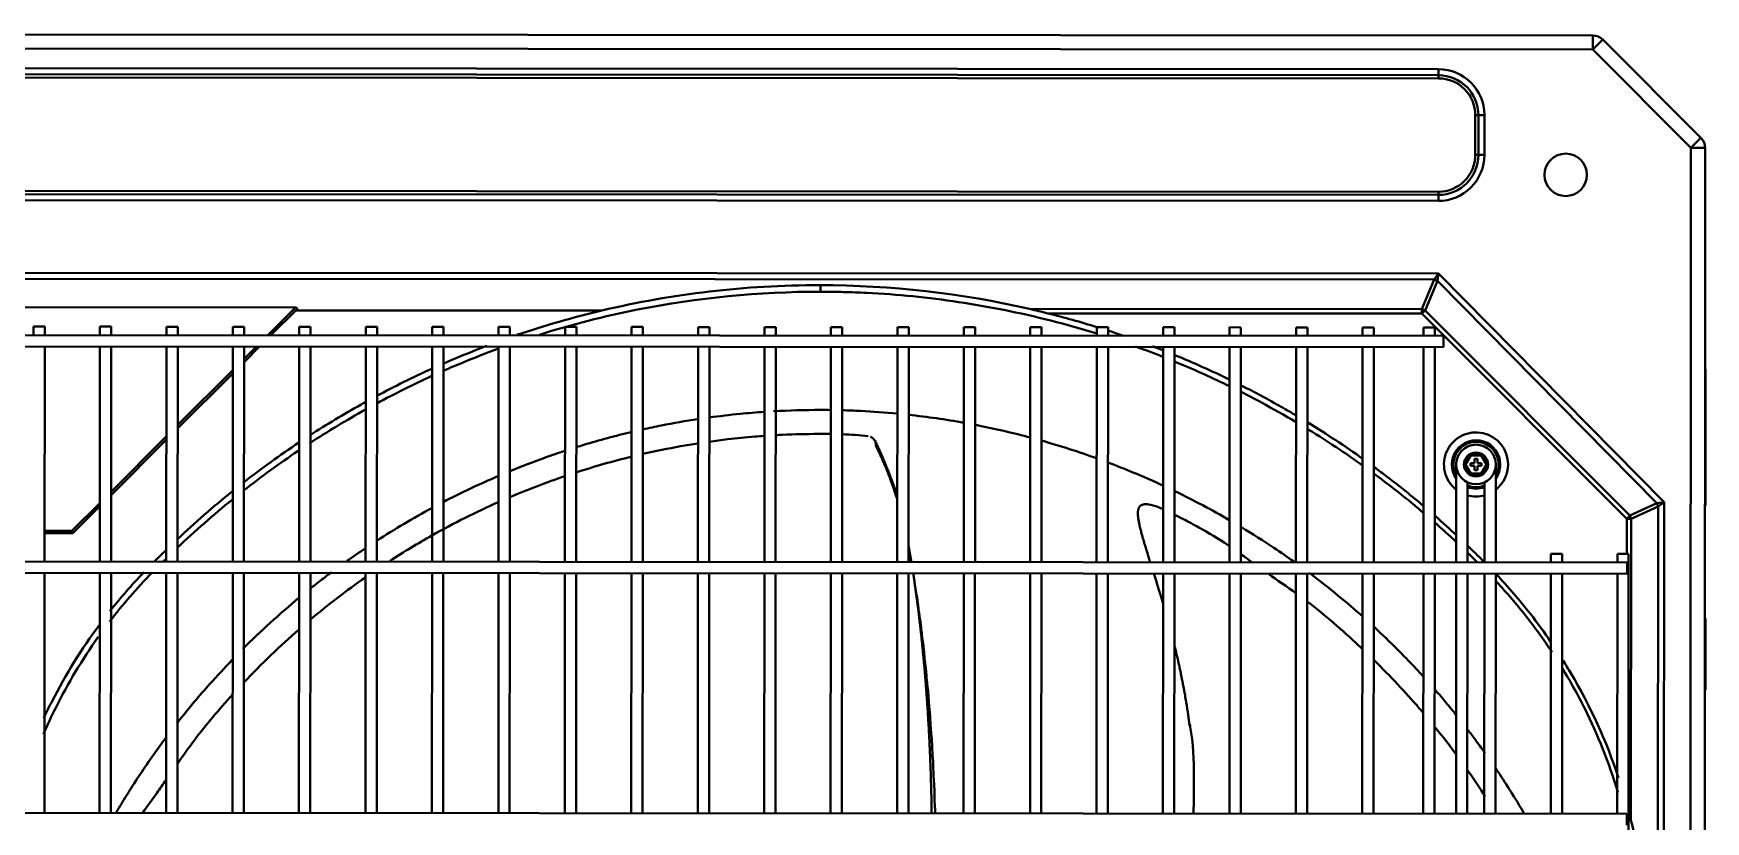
# Model space of a CAD drawing. Extents: x 58467 to 79089, y -33726 to -17391.
# Drawn here: x 78437.4 to 78496.5, y -20800.2 to -20772.3 of the extents above; entities that cross this region are included whole.
import ezdxf

# ---------------------------------------------------------------- set-up
doc = ezdxf.new("R2010")
doc.units = 0
doc.header["$LTSCALE"] = 100
doc.layers.add('+ENTE-ST-DOSEME USTU KONDDRENAJ', color=110, linetype='DOSEMEUSTUKONDENSDRENAJ_LINE', lineweight=40)
doc.linetypes.add('DOSEMEUSTUKONDENSDRENAJ_LINE', pattern='A,300,-40,["CD",Standard,S=15,R=0,X=-35,Y=-7.5],0', length=340)

# ---------------------------------------------------------------- blocks, each defined once
blk = doc.blocks.new('TV KLİMA SANTRALİ')
at = {"color": 3}
for p, q in [((54067.125, -33473.407, -2.269), (54183.127, -33473.478, -2.269)), ((54183.127, -33473.478, -2.269), (54183.127, -33473.977, -2.269)), ((54183.127, -33473.977, -2.269), (54067.125, -33473.907, -2.269)), ((54183.48, -33473.624, -2.269), (54183.127, -33473.977, -2.269)), ((54186.602, -33477.454, -2.269), (54183.127, -33473.977, -2.269)), ((54183.48, -33473.624, -2.269), (54186.956, -33477.1, -2.269)), ((54072.531, -33474.606, -2.269), (54177.676, -33474.67, -2.269)), ((54177.676, -33474.67, -2.269), (54177.676, -33474.882, -2.269)), ((54177.676, -33474.882, -2.269), (54072.531, -33474.818, -2.269)), ((54177.676, -33474.994, -2.269), (54072.531, -33474.93, -2.269)), ((54177.676, -33474.994, -2.269), (54177.676, -33474.882, -2.269)), ((54178.974, -33477.7, -2.269), (54178.975, -33476.295, -2.269)), ((54178.975, -33476.295, -2.269), (54179.087, -33476.295, -2.269)), ((54179.086, -33477.7, -2.269), (54179.087, -33476.295, -2.269)), ((54179.299, -33476.295, -2.269), (54179.087, -33476.295, -2.269)), ((54179.299, -33476.295, -2.269), (54179.298, -33477.701, -2.269)), ((54186.561, -33545.459, -2.269), (54186.602, -33477.454, -2.269)), ((54186.956, -33477.1, -2.269), (54186.602, -33477.454, -2.269)), ((54186.602, -33477.454, -2.269), (54187.102, -33477.454, -2.269)), ((54187.102, -33477.454, -2.269), (54187.061, -33545.459, -2.269)), ((54178.974, -33477.7, -2.269), (54179.086, -33477.7, -2.269)), ((54179.298, -33477.701, -2.269), (54179.086, -33477.7, -2.269)), ((54177.673, -33479.324, -2.269), (54072.528, -33479.26, -2.269)), ((54072.529, -33478.935, -2.269), (54177.673, -33478.999, -2.269)), ((54072.529, -33479.047, -2.269), (54177.673, -33479.111, -2.269)), ((54177.673, -33478.999, -2.269), (54177.673, -33479.111, -2.269)), ((54177.673, -33479.111, -2.269), (54177.673, -33479.324, -2.269)), ((54072.52, -33481.827, -2.269), (54177.678, -33481.891, -2.269)), ((54177.526, -33482.103, -2.269), (54072.672, -33482.039, -2.269)), ((54177.091, -33483.15, -2.269), (54177.526, -33482.103, -2.269)), ((54177.636, -33482.148, -2.269), (54177.201, -33483.195, -2.269)), ((54177.526, -33482.103, -2.269), (54177.678, -33481.891, -2.269)), ((54177.678, -33481.891, -2.269), (54177.636, -33482.148, -2.269)), ((54185.397, -33490.009, -2.269), (54177.636, -33482.148, -2.269)), ((54177.678, -33481.891, -2.269), (54185.654, -33489.967, -2.269)), ((54112.934, -33483.075, -2.269), (54137.263, -33483.09, -2.269)), ((54137.263, -33483.09, -2.269), (54136.282, -33484.07, -2.269)), ((54137.296, -33483.17, -2.269), (54136.395, -33484.07, -2.269)), ((54137.276, -33483.19, -2.269), (54148.097, -33483.197, -2.269)), ((54163.215, -33483.141, -2.269), (54177.091, -33483.15, -2.269)), ((54177.091, -33483.305, -2.269), (54163.864, -33483.297, -2.269)), ((54177.091, -33483.305, -2.269), (54177.091, -33483.15, -2.269)), ((54177.091, -33483.305, -2.269), (54177.201, -33483.195, -2.269)), ((54184.329, -33490.552, -2.269), (54177.091, -33483.305, -2.269)), ((54177.201, -33483.195, -2.269), (54184.439, -33490.442, -2.269)), ((54177.847, -33484.095, -2.269), (54072.392, -33484.031, -2.269)), ((54127.997, -33483.765, -2.269), (54127.997, -33484.065, -2.269)), ((54128.397, -33483.765, -2.269), (54127.997, -33483.765, -2.269)), ((54128.397, -33484.065, -2.269), (54128.397, -33483.765, -2.269)), ((54130.347, -33483.766, -2.269), (54130.346, -33484.066, -2.269)), ((54130.747, -33483.766, -2.269), (54130.347, -33483.766, -2.269)), ((54130.746, -33484.067, -2.269), (54130.747, -33483.766, -2.269)), ((54132.696, -33483.768, -2.269), (54132.696, -33484.068, -2.269)), ((54133.096, -33483.768, -2.269), (54132.696, -33483.768, -2.269)), ((54133.096, -33484.068, -2.269), (54133.096, -33483.768, -2.269)), ((54135.046, -33483.769, -2.269), (54135.046, -33484.069, -2.269)), ((54135.446, -33483.769, -2.269), (54135.046, -33483.769, -2.269)), ((54135.446, -33484.069, -2.269), (54135.446, -33483.769, -2.269)), ((54137.396, -33483.77, -2.269), (54137.395, -33484.071, -2.269)), ((54137.795, -33483.771, -2.269), (54137.396, -33483.77, -2.269)), ((54137.795, -33484.071, -2.269), (54137.795, -33483.771, -2.269)), ((54139.745, -33483.772, -2.269), (54139.745, -33484.072, -2.269)), ((54140.145, -33483.772, -2.269), (54139.745, -33483.772, -2.269)), ((54140.145, -33484.072, -2.269), (54140.145, -33483.772, -2.269)), ((54142.095, -33483.773, -2.269), (54142.095, -33484.073, -2.269)), ((54142.495, -33483.773, -2.269), (54142.095, -33483.773, -2.269)), ((54142.495, -33484.074, -2.269), (54142.495, -33483.773, -2.269)), ((54144.444, -33483.775, -2.269), (54144.444, -33484.075, -2.269)), ((54144.844, -33483.775, -2.269), (54144.444, -33483.775, -2.269)), ((54144.844, -33484.075, -2.269), (54144.844, -33483.775, -2.269)), ((54146.794, -33483.776, -2.269), (54146.794, -33484.076, -2.269)), ((54147.194, -33483.776, -2.269), (54146.794, -33483.776, -2.269)), ((54147.194, -33484.077, -2.269), (54147.194, -33483.776, -2.269)), ((54149.145, -33483.778, -2.269), (54149.144, -33484.078, -2.269)), ((54149.545, -33483.778, -2.269), (54149.145, -33483.778, -2.269)), ((54149.544, -33484.078, -2.269), (54149.545, -33483.778, -2.269)), ((54151.494, -33483.779, -2.269), (54151.494, -33484.079, -2.269)), ((54151.894, -33483.779, -2.269), (54151.494, -33483.779, -2.269)), ((54151.894, -33484.079, -2.269), (54151.894, -33483.779, -2.269)), ((54153.844, -33483.78, -2.269), (54153.844, -33484.081, -2.269)), ((54154.244, -33483.781, -2.269), (54153.844, -33483.78, -2.269)), ((54154.244, -33484.081, -2.269), (54154.244, -33483.781, -2.269)), ((54156.194, -33483.782, -2.269), (54156.193, -33484.082, -2.269)), ((54156.593, -33483.782, -2.269), (54156.194, -33483.782, -2.269)), ((54156.593, -33484.082, -2.269), (54156.593, -33483.782, -2.269)), ((54158.543, -33483.783, -2.269), (54158.543, -33484.083, -2.269)), ((54158.943, -33483.783, -2.269), (54158.543, -33483.783, -2.269)), ((54158.943, -33484.084, -2.269), (54158.943, -33483.783, -2.269)), ((54160.893, -33483.785, -2.269), (54160.893, -33484.085, -2.269)), ((54161.293, -33483.785, -2.269), (54160.893, -33483.785, -2.269)), ((54161.293, -33484.085, -2.269), (54161.293, -33483.785, -2.269)), ((54163.242, -33483.786, -2.269), (54163.242, -33484.086, -2.269)), ((54163.642, -33483.786, -2.269), (54163.242, -33483.786, -2.269)), ((54163.642, -33484.087, -2.269), (54163.642, -33483.786, -2.269)), ((54165.592, -33483.788, -2.269), (54165.592, -33484.088, -2.269)), ((54165.992, -33483.788, -2.269), (54165.592, -33483.788, -2.269)), ((54165.992, -33484.088, -2.269), (54165.992, -33483.788, -2.269)), ((54167.942, -33483.789, -2.269), (54167.942, -33484.089, -2.269)), ((54168.342, -33483.789, -2.269), (54167.942, -33483.789, -2.269)), ((54168.341, -33484.089, -2.269), (54168.342, -33483.789, -2.269)), ((54170.291, -33483.79, -2.269), (54170.291, -33484.091, -2.269)), ((54170.691, -33483.791, -2.269), (54170.291, -33483.79, -2.269)), ((54170.691, -33484.091, -2.269), (54170.691, -33483.791, -2.269)), ((54172.641, -33483.792, -2.269), (54172.641, -33484.092, -2.269)), ((54173.041, -33483.792, -2.269), (54172.641, -33483.792, -2.269)), ((54173.041, -33484.092, -2.269), (54173.041, -33483.792, -2.269)), ((54174.991, -33483.793, -2.269), (54174.99, -33484.093, -2.269)), ((54175.391, -33483.793, -2.269), (54174.991, -33483.793, -2.269)), ((54175.39, -33484.094, -2.269), (54175.391, -33483.793, -2.269)), ((54177.147, -33483.795, -2.269), (54177.147, -33484.095, -2.269)), ((54177.547, -33483.795, -2.269), (54177.147, -33483.795, -2.269)), ((54177.547, -33484.095, -2.269), (54177.547, -33483.795, -2.269)), ((54177.847, -33484.295, -2.269), (54177.847, -33484.095, -2.269)), ((54072.391, -33484.431, -2.269), (54177.847, -33484.495, -2.269)), ((54128.392, -33492.064, -2.269), (54128.396, -33484.465, -2.269)), ((54130.346, -33484.466, -2.269), (54130.342, -33492.065, -2.269)), ((54130.741, -33492.066, -2.269), (54130.746, -33484.467, -2.269)), ((54132.696, -33484.468, -2.269), (54132.691, -33492.067, -2.269)), ((54133.091, -33492.067, -2.269), (54133.096, -33484.468, -2.269)), ((54135.045, -33484.469, -2.269), (54135.041, -33492.068, -2.269)), ((54135.441, -33492.068, -2.269), (54135.445, -33484.469, -2.269)), ((54135.882, -33484.469, -2.269), (54135.445, -33484.905, -2.269)), ((54135.995, -33484.469, -2.269), (54135.445, -33485.018, -2.269)), ((54137.395, -33484.471, -2.269), (54137.39, -33492.07, -2.269)), ((54137.79, -33492.07, -2.269), (54137.795, -33484.471, -2.269)), ((54139.745, -33484.472, -2.269), (54139.74, -33492.071, -2.269)), ((54140.14, -33492.071, -2.269), (54140.145, -33484.472, -2.269)), ((54142.094, -33484.473, -2.269), (54142.09, -33492.072, -2.269)), ((54142.49, -33492.073, -2.269), (54142.494, -33484.474, -2.269)), ((54144.444, -33484.475, -2.269), (54144.439, -33492.074, -2.269)), ((54144.839, -33492.074, -2.269), (54144.844, -33484.475, -2.269)), ((54146.794, -33484.476, -2.269), (54146.789, -33492.075, -2.269)), ((54147.189, -33492.076, -2.269), (54147.194, -33484.477, -2.269)), ((54149.144, -33484.478, -2.269), (54149.14, -33492.077, -2.269)), ((54149.54, -33492.077, -2.269), (54149.544, -33484.478, -2.269)), ((54151.494, -33484.479, -2.269), (54151.489, -33492.078, -2.269)), ((54151.889, -33492.078, -2.269), (54151.894, -33484.479, -2.269)), ((54153.844, -33484.481, -2.269), (54153.839, -33492.08, -2.269)), ((54154.239, -33492.08, -2.269), (54154.243, -33484.481, -2.269)), ((54156.193, -33484.482, -2.269), (54156.189, -33492.081, -2.269)), ((54156.588, -33492.081, -2.269), (54156.593, -33484.482, -2.269)), ((54158.543, -33484.483, -2.269), (54158.538, -33492.082, -2.269)), ((54158.938, -33492.083, -2.269), (54158.943, -33484.484, -2.269)), ((54160.892, -33484.485, -2.269), (54160.888, -33492.084, -2.269)), ((54161.288, -33492.084, -2.269), (54161.292, -33484.485, -2.269)), ((54163.242, -33484.486, -2.269), (54163.237, -33492.085, -2.269)), ((54163.637, -33492.086, -2.269), (54163.642, -33484.487, -2.269)), ((54165.592, -33484.488, -2.269), (54165.587, -33492.087, -2.269)), ((54165.987, -33492.087, -2.269), (54165.992, -33484.488, -2.269)), ((54167.941, -33484.489, -2.269), (54167.937, -33492.088, -2.269)), ((54168.337, -33492.088, -2.269), (54168.341, -33484.489, -2.269)), ((54170.291, -33484.491, -2.269), (54170.286, -33492.09, -2.269)), ((54170.686, -33492.09, -2.269), (54170.691, -33484.491, -2.269)), ((54172.641, -33484.492, -2.269), (54172.636, -33492.091, -2.269)), ((54173.036, -33492.091, -2.269), (54173.04, -33484.492, -2.269)), ((54174.99, -33484.493, -2.269), (54174.986, -33492.092, -2.269)), ((54175.386, -33492.093, -2.269), (54175.39, -33484.494, -2.269)), ((54177.147, -33484.495, -2.269), (54177.142, -33492.094, -2.269)), ((54177.542, -33492.094, -2.269), (54177.547, -33484.495, -2.269)), ((54177.847, -33484.495, -2.269), (54177.847, -33484.295, -2.269)), ((54135.045, -33485.305, -2.269), (54133.094, -33487.253, -2.269)), ((54187.117, -33485.601, -2.269), (54187.117, -33485.301, -2.269)), ((54135.045, -33485.418, -2.269), (54133.094, -33487.367, -2.269)), ((54187.097, -33485.601, -2.269), (54187.117, -33485.601, -2.269)), ((54187.114, -33490.084, -2.269), (54187.117, -33485.601, -2.269)), ((54132.694, -33487.653, -2.269), (54130.743, -33489.602, -2.269)), ((54132.694, -33487.766, -2.269), (54130.743, -33489.715, -2.269)), ((54178.576, -33488.636, -2.269), (54178.789, -33488.268, -2.269)), ((54178.789, -33488.268, -2.269), (54179.214, -33488.268, -2.269)), ((54178.818, -33488.318, -2.269), (54178.789, -33488.268, -2.269)), ((54179.214, -33488.268, -2.269), (54179.185, -33488.318, -2.269)), ((54179.214, -33488.268, -2.269), (54179.426, -33488.636, -2.269)), ((54178.301, -33488.652, -2.269), (54178.3, -33490.028, -2.269)), ((54178.788, -33489.004, -2.269), (54178.576, -33488.636, -2.269)), ((54178.634, -33488.636, -2.269), (54178.576, -33488.636, -2.269)), ((54178.818, -33488.318, -2.269), (54178.634, -33488.636, -2.269)), ((54178.634, -33488.636, -2.269), (54178.817, -33488.954, -2.269)), ((54178.801, -33488.586, -2.269), (54178.801, -33488.686, -2.269)), ((54178.951, -33488.586, -2.269), (54178.801, -33488.586, -2.269)), ((54178.951, -33488.686, -2.269), (54178.801, -33488.686, -2.269)), ((54179.185, -33488.318, -2.269), (54178.818, -33488.318, -2.269)), ((54179.051, -33488.436, -2.269), (54178.951, -33488.436, -2.269)), ((54178.951, -33488.586, -2.269), (54178.951, -33488.436, -2.269)), ((54178.951, -33488.836, -2.269), (54178.951, -33488.686, -2.269)), ((54179.051, -33488.836, -2.269), (54178.951, -33488.836, -2.269)), ((54179.051, -33488.436, -2.269), (54179.051, -33488.586, -2.269)), ((54179.051, -33488.586, -2.269), (54179.201, -33488.586, -2.269)), ((54179.051, -33488.686, -2.269), (54179.051, -33488.836, -2.269)), ((54179.051, -33488.686, -2.269), (54179.201, -33488.686, -2.269)), ((54179.184, -33488.954, -2.269), (54179.368, -33488.636, -2.269)), ((54179.368, -33488.636, -2.269), (54179.185, -33488.318, -2.269)), ((54179.201, -33488.586, -2.269), (54179.201, -33488.686, -2.269)), ((54179.426, -33488.636, -2.269), (54179.213, -33489.004, -2.269)), ((54179.426, -33488.636, -2.269), (54179.368, -33488.636, -2.269)), ((54179.699, -33490.637, -2.269), (54179.701, -33488.653, -2.269)), ((54179.7, -33490.637, -2.269), (54179.701, -33488.639, -2.269)), ((54178.7, -33490.029, -2.269), (54178.701, -33489.268, -2.269)), ((54178.817, -33488.954, -2.269), (54178.788, -33489.004, -2.269)), ((54179.213, -33489.004, -2.269), (54178.788, -33489.004, -2.269)), ((54178.817, -33488.954, -2.269), (54179.184, -33488.954, -2.269)), ((54179.213, -33489.004, -2.269), (54179.184, -33488.954, -2.269)), ((54179.3, -33489.269, -2.269), (54179.3, -33490.636, -2.269)), ((54130.343, -33490.001, -2.269), (54129.359, -33490.984, -2.269)), ((54178.3, -33490.028, -2.269), (54178.3, -33490.311, -2.269)), ((54178.7, -33490.311, -2.269), (54178.7, -33490.029, -2.269)), ((54184.439, -33490.442, -2.269), (54185.397, -33490.009, -2.269)), ((54185.397, -33490.009, -2.269), (54185.654, -33489.967, -2.269)), ((54185.654, -33489.967, -2.269), (54185.442, -33490.119, -2.269)), ((54185.654, -33489.967, -2.269), (54185.624, -33539.023, -2.269)), ((54130.343, -33490.114, -2.269), (54129.415, -33491.041, -2.269)), ((54178.3, -33490.311, -2.269), (54178.3, -33490.677, -2.269)), ((54178.3, -33490.311, -2.269), (54178.3, -33490.311, -2.269)), ((54178.7, -33490.677, -2.269), (54178.7, -33490.311, -2.269)), ((54179.3, -33490.312, -2.269), (54179.3, -33490.678, -2.269)), ((54179.7, -33490.678, -2.269), (54179.7, -33490.312, -2.269)), ((54184.328, -33491.798, -2.269), (54184.329, -33490.552, -2.269)), ((54184.329, -33490.552, -2.269), (54184.439, -33490.442, -2.269)), ((54184.329, -33490.552, -2.269), (54184.485, -33490.552, -2.269)), ((54184.485, -33490.552, -2.269), (54184.478, -33501.2, -2.269)), ((54185.442, -33490.119, -2.269), (54184.485, -33490.552, -2.269)), ((54185.412, -33538.87, -2.269), (54185.442, -33490.119, -2.269)), ((54129.359, -33490.984, -2.269), (54128.392, -33490.983, -2.269)), ((54129.359, -33491.064, -2.269), (54128.392, -33491.063, -2.269)), ((54129.359, -33490.984, -2.269), (54129.415, -33491.041, -2.269)), ((54129.359, -33491.064, -2.269), (54129.359, -33490.984, -2.269)), ((54178.3, -33490.96, -2.269), (54178.299, -33492.094, -2.269)), ((54178.3, -33490.677, -2.269), (54178.3, -33490.96, -2.269)), ((54178.3, -33490.677, -2.269), (54178.3, -33490.677, -2.269)), ((54178.699, -33492.094, -2.269), (54178.7, -33490.96, -2.269)), ((54178.7, -33490.96, -2.269), (54178.7, -33490.677, -2.269)), ((54179.3, -33490.678, -2.269), (54179.299, -33490.96, -2.269)), ((54179.299, -33490.96, -2.269), (54179.299, -33492.095, -2.269)), ((54179.699, -33490.961, -2.269), (54179.699, -33490.678, -2.269)), ((54179.699, -33492.095, -2.269), (54179.699, -33490.961, -2.269)), ((54139.736, -33492.071, -2.269), (54139.736, -33491.599, -2.269)), ((54181.649, -33491.796, -2.269), (54181.648, -33492.096, -2.269)), ((54182.049, -33491.796, -2.269), (54181.649, -33491.796, -2.269)), ((54182.048, -33492.096, -2.269), (54182.049, -33491.796, -2.269)), ((54183.998, -33491.797, -2.269), (54183.998, -33492.098, -2.269)), ((54184.398, -33491.798, -2.269), (54183.998, -33491.797, -2.269)), ((54184.371, -33537.191, -2.269), (54184.398, -33491.798, -2.269)), ((54184.341, -33492.098, -2.269), (54065.978, -33492.026, -2.269)), ((54065.978, -33492.426, -2.269), (54184.341, -33492.498, -2.269)), ((54184.341, -33492.298, -2.269), (54184.341, -33492.098, -2.269)), ((54184.341, -33492.498, -2.269), (54184.341, -33492.298, -2.269)), ((54128.386, -33500.943, -2.269), (54128.392, -33492.464, -2.269)), ((54130.341, -33492.465, -2.269), (54130.336, -33500.944, -2.269)), ((54130.736, -33500.944, -2.269), (54130.741, -33492.466, -2.269)), ((54132.691, -33492.467, -2.269), (54132.686, -33500.945, -2.269)), ((54133.086, -33500.946, -2.269), (54133.091, -33492.467, -2.269)), ((54135.041, -33492.468, -2.269), (54135.035, -33500.947, -2.269)), ((54135.435, -33500.947, -2.269), (54135.441, -33492.468, -2.269)), ((54137.39, -33492.47, -2.269), (54137.385, -33500.948, -2.269)), ((54137.785, -33500.948, -2.269), (54137.79, -33492.47, -2.269)), ((54139.74, -33492.471, -2.269), (54139.735, -33500.95, -2.269)), ((54139.735, -33492.625, -2.269), (54139.735, -33492.471, -2.269)), ((54140.135, -33500.95, -2.269), (54140.14, -33492.471, -2.269)), ((54142.089, -33492.472, -2.269), (54142.084, -33500.951, -2.269)), ((54142.484, -33500.951, -2.269), (54142.489, -33492.473, -2.269)), ((54144.439, -33492.474, -2.269), (54144.434, -33500.952, -2.269)), ((54144.834, -33500.953, -2.269), (54144.839, -33492.474, -2.269)), ((54146.789, -33492.475, -2.269), (54146.784, -33500.954, -2.269)), ((54147.184, -33500.954, -2.269), (54147.189, -33492.476, -2.269)), ((54149.139, -33492.477, -2.269), (54149.134, -33500.955, -2.269)), ((54149.534, -33500.956, -2.269), (54149.539, -33492.477, -2.269)), ((54151.489, -33492.478, -2.269), (54151.484, -33500.957, -2.269)), ((54151.884, -33500.957, -2.269), (54151.889, -33492.478, -2.269)), ((54153.839, -33492.48, -2.269), (54153.833, -33500.958, -2.269)), ((54154.233, -33500.958, -2.269), (54154.239, -33492.48, -2.269)), ((54156.188, -33492.481, -2.269), (54156.183, -33500.96, -2.269)), ((54156.583, -33500.96, -2.269), (54156.588, -33492.481, -2.269)), ((54158.538, -33492.482, -2.269), (54158.533, -33500.961, -2.269)), ((54158.933, -33500.961, -2.269), (54158.938, -33492.483, -2.269)), ((54160.888, -33492.484, -2.269), (54160.882, -33500.962, -2.269)), ((54161.282, -33500.963, -2.269), (54161.287, -33492.484, -2.269)), ((54163.237, -33492.485, -2.269), (54163.232, -33500.964, -2.269)), ((54163.632, -33500.964, -2.269), (54163.637, -33492.486, -2.269)), ((54165.587, -33492.487, -2.269), (54165.582, -33500.965, -2.269)), ((54165.982, -33500.966, -2.269), (54165.987, -33492.487, -2.269)), ((54167.936, -33492.488, -2.269), (54167.931, -33500.967, -2.269)), ((54168.331, -33500.967, -2.269), (54168.336, -33492.488, -2.269)), ((54170.286, -33492.49, -2.269), (54170.281, -33500.968, -2.269)), ((54170.681, -33500.968, -2.269), (54170.686, -33492.49, -2.269)), ((54172.636, -33492.491, -2.269), (54172.631, -33500.97, -2.269)), ((54173.03, -33500.97, -2.269), (54173.036, -33492.491, -2.269)), ((54174.985, -33492.492, -2.269), (54174.98, -33500.971, -2.269)), ((54175.38, -33500.971, -2.269), (54175.385, -33492.493, -2.269)), ((54177.142, -33492.494, -2.269), (54177.137, -33500.972, -2.269)), ((54177.537, -33500.973, -2.269), (54177.542, -33492.494, -2.269)), ((54178.299, -33492.494, -2.269), (54178.294, -33500.972, -2.269)), ((54178.694, -33500.973, -2.269), (54178.699, -33492.494, -2.269)), ((54179.298, -33492.495, -2.269), (54179.293, -33500.973, -2.269)), ((54179.693, -33500.974, -2.269), (54179.699, -33492.495, -2.269)), ((54181.648, -33492.496, -2.269), (54181.643, -33500.975, -2.269)), ((54182.043, -33500.975, -2.269), (54182.048, -33492.496, -2.269)), ((54183.998, -33492.498, -2.269), (54183.993, -33500.976, -2.269)), ((54187.111, -33496.265, -2.269), (54187.112, -33494.082, -2.269)), ((54187.091, -33496.265, -2.269), (54187.111, -33496.265, -2.269)), ((54187.11, -33496.565, -2.269), (54187.111, -33496.265, -2.269)), ((54184.336, -33500.976, -2.269), (54065.973, -33500.904, -2.269)), ((54184.335, -33501.376, -2.269), (54184.336, -33501.176, -2.269)), ((54184.336, -33501.176, -2.269), (54184.336, -33500.976, -2.269))]:
    blk.add_line(p, q, dxfattribs=at)
for centre, radius in [((54182.173, -33478.402, -2.269), 0.75), ((54179.001, -33488.636, -2.269), 0.7), ((54179.001, -33488.636, -2.269), 0.425), ((54179.001, -33488.636, -2.269), 0.425)]:
    blk.add_circle(centre, radius, dxfattribs=at)
at = {"color": 3, "extrusion": (0, 0, -1)}
for centre, radius, start, end in [((-54183.127, -33473.977, 2.269), 0.5, 90.03488, 135.03488), ((-54177.675, -33476.294, 2.269), 1.624, 90.03488, 180.03488), ((-54186.602, -33477.454, 2.269), 0.5, 135.03488, 180.03488), ((-54177.674, -33477.7, 2.269), 1.624, 180.03488, 270.03488), ((-54187.037, -33485.301, 2.269), 0.08, 138.62436, 180.03488), ((-54179.001, -33488.636, 2.269), 1.133, 308.17797, 180.03488), ((-54179.001, -33488.636, 2.269), 0.856, 324.82227, 180.03488), ((-54179.001, -33488.636, 2.269), 0.8, 331.05483, 180.03488), ((-54179.001, -33488.636, 2.269), 1.133, 180.03488, 231.8861), ((-54179.001, -33488.636, 2.269), 0.8, 180.03488, 208.99246), ((-54179.001, -33488.636, 2.269), 0.856, 180.03488, 215.23047), ((-54179.001, -33488.636, 2.269), 0.8, 248.01291, 292.04529), ((-54179.001, -33488.636, 2.269), 0.856, 249.53742, 290.52675), ((-54179.001, -33488.636, 2.269), 1.133, 254.68424, 285.37994)]:
    blk.add_arc(centre, radius, start, end, dxfattribs=at)
at = {"color": 3}
for centre, radius, start, end in [((54177.675, -33476.294, -2.269), 1.412, 359.96512, 89.96512), ((54177.675, -33476.294, -2.269), 1.3, 359.96512, 89.96512), ((54177.674, -33477.7, -2.269), 1.412, 269.96512, 359.96512), ((54177.674, -33477.7, -2.269), 1.3, 269.96512, 359.96512), ((54129.359, -33490.984, -2.269), 0.08, 269.96512, 314.96512), ((54187.03, -33496.565, -2.269), 0.08, 318.55459, 359.96512)]:
    blk.add_arc(centre, radius, start, end, dxfattribs=at)
for centre, major_axis, ratio, start_param, end_param in [((54177.526, -33482.258, -2.269), (-0.203, 0.084), 0.678598, 4.438375, 4.986403), ((54137.182, -33483.17, -2.269), (-0.137, -0.056), 0.414214, 2.356194, 3.926991), ((54177.091, -33483.305, -2.269), (-0.203, 0.084), 0.678598, 4.438375, 4.986403), ((54185.286, -33490.119, -2.269), (-0.084, 0.203), 0.678598, 4.438375, 4.986403), ((54184.329, -33490.552, -2.269), (-0.084, 0.203), 0.678598, 4.438375, 4.986403)]:
    blk.add_ellipse(centre, major_axis=major_axis, ratio=ratio, start_param=start_param, end_param=end_param, dxfattribs=at)
for points in [[(54148.097, -33483.197, -2.269), (54150.596, -33482.604, -2.269), (54153.16, -33482.297, -2.269), (54155.794, -33482.301, -2.269)], [(54155.795, -33482.301, -2.269), (54158.334, -33482.301, -2.269), (54160.806, -33482.588, -2.269), (54163.215, -33483.141, -2.269)], [(54155.824, -33482.533, -2.269), (54155.824, -33482.476, -2.269), (54155.824, -33482.393, -2.269), (54155.824, -33482.302, -2.269)], [(54148.097, -33483.197, -2.269), (54147.079, -33483.438, -2.269), (54146.078, -33483.727, -2.269), (54145.093, -33484.061, -2.269)], [(54163.864, -33483.297, -2.269), (54163.646, -33483.243, -2.269), (54163.428, -33483.19, -2.269), (54163.215, -33483.141, -2.269)], [(54165.601, -33483.783, -2.269), (54165.028, -33483.606, -2.269), (54164.449, -33483.444, -2.269), (54163.864, -33483.297, -2.269)], [(54166.529, -33484.086, -2.269), (54166.353, -33484.026, -2.269), (54166.176, -33483.967, -2.269), (54165.999, -33483.909, -2.269)], [(54167.945, -33484.839, -2.269), (54167.618, -33484.709, -2.269), (54167.289, -33484.585, -2.269), (54166.958, -33484.467, -2.269)], [(54167.953, -33484.61, -2.269), (54167.825, -33484.56, -2.269), (54167.696, -33484.51, -2.269), (54167.568, -33484.461, -2.269)], [(54142.084, -33485.252, -2.269), (54141.421, -33485.553, -2.269), (54140.769, -33485.875, -2.269), (54140.13, -33486.217, -2.269)], [(54170.303, -33485.646, -2.269), (54169.662, -33485.333, -2.269), (54169.011, -33485.041, -2.269), (54168.351, -33484.771, -2.269)], [(54142.085, -33485.51, -2.269), (54141.426, -33485.811, -2.269), (54140.775, -33486.134, -2.269), (54140.135, -33486.479, -2.269)], [(54139.738, -33486.696, -2.269), (54139.062, -33487.072, -2.269), (54138.399, -33487.472, -2.269), (54137.755, -33487.892, -2.269)], [(54155.822, -33486.71, -2.269), (54155.267, -33486.709, -2.269), (54154.716, -33486.725, -2.269), (54154.167, -33486.756, -2.269)], [(54155.822, -33486.71, -2.269), (54155.946, -33486.71, -2.269), (54156.069, -33486.711, -2.269), (54156.192, -33486.712, -2.269)], [(54158.943, -33486.881, -2.269), (54159.596, -33486.953, -2.269), (54160.248, -33487.046, -2.269), (54160.895, -33487.162, -2.269)], [(54175.012, -33488.447, -2.269), (54174.374, -33487.993, -2.269), (54173.719, -33487.56, -2.269), (54173.053, -33487.153, -2.269)], [(54137.38, -33487.864, -2.269), (54136.71, -33488.31, -2.269), (54136.058, -33488.78, -2.269), (54135.423, -33489.275, -2.269)], [(54137.353, -33488.158, -2.269), (54136.697, -33488.6, -2.269), (54136.057, -33489.065, -2.269), (54135.435, -33489.553, -2.269)], [(54163.646, -33487.795, -2.269), (54164.305, -33487.981, -2.269), (54164.957, -33488.191, -2.269), (54165.601, -33488.423, -2.269)], [(54149.142, -33488.361, -2.269), (54148.493, -33488.52, -2.269), (54147.842, -33488.704, -2.269), (54147.191, -33488.914, -2.269)], [(54144.435, -33489.042, -2.269), (54143.772, -33489.326, -2.269), (54143.122, -33489.634, -2.269), (54142.485, -33489.965, -2.269)], [(54146.791, -33489.046, -2.269), (54146.14, -33489.267, -2.269), (54145.49, -33489.515, -2.269), (54144.84, -33489.791, -2.269)], [(54135.027, -33489.588, -2.269), (54134.356, -33490.127, -2.269), (54133.704, -33490.694, -2.269), (54133.072, -33491.29, -2.269)], [(54135.031, -33489.875, -2.269), (54134.359, -33490.418, -2.269), (54133.709, -33490.988, -2.269), (54133.079, -33491.585, -2.269)], [(54168.353, -33489.58, -2.269), (54169.016, -33489.9, -2.269), (54169.666, -33490.245, -2.269), (54170.303, -33490.615, -2.269)], [(54142.088, -33490.176, -2.269), (54141.421, -33490.536, -2.269), (54140.769, -33490.921, -2.269), (54140.132, -33491.333, -2.269)], [(54178.327, -33491.151, -2.269), (54178.078, -33490.918, -2.269), (54177.825, -33490.69, -2.269), (54177.568, -33490.467, -2.269)], [(54132.679, -33491.665, -2.269), (54132.566, -33491.776, -2.269), (54132.453, -33491.887, -2.269), (54132.341, -33491.999, -2.269)], [(54139.734, -33491.595, -2.269), (54139.514, -33491.742, -2.269), (54139.297, -33491.892, -2.269), (54139.081, -33492.046, -2.269)], [(54171.078, -33492.09, -2.269), (54170.949, -33491.996, -2.269), (54170.82, -33491.902, -2.269), (54170.69, -33491.808, -2.269)], [(54179.048, -33492.089, -2.269), (54178.938, -33491.98, -2.269), (54178.826, -33491.871, -2.269), (54178.714, -33491.763, -2.269)], [(54179.235, -33492.028, -2.269), (54179.065, -33491.857, -2.269), (54178.893, -33491.688, -2.269), (54178.719, -33491.521, -2.269)], [(54132.341, -33491.999, -2.269), (54132.32, -33492.02, -2.269), (54132.299, -33492.04, -2.269), (54132.278, -33492.061, -2.269)], [(54132.685, -33491.966, -2.269), (54132.652, -33491.998, -2.269), (54132.619, -33492.03, -2.269), (54132.587, -33492.062, -2.269)], [(54179.302, -33492.094, -2.269), (54179.28, -33492.072, -2.269), (54179.258, -33492.05, -2.269), (54179.235, -33492.028, -2.269)], [(54132.19, -33492.459, -2.269), (54131.654, -33493.006, -2.269), (54131.152, -33493.585, -2.269), (54130.69, -33494.188, -2.269)], [(54131.908, -33492.437, -2.269), (54131.482, -33492.881, -2.269), (54131.08, -33493.342, -2.269), (54130.701, -33493.82, -2.269)], [(54139.735, -33492.624, -2.269), (54139.072, -33493.088, -2.269), (54138.419, -33493.588, -2.269), (54137.783, -33494.123, -2.269)], [(54172.643, -33493.192, -2.269), (54172.316, -33492.956, -2.269), (54171.982, -33492.725, -2.269), (54171.647, -33492.492, -2.269)], [(54137.385, -33493.348, -2.269), (54136.696, -33493.919, -2.269), (54136.034, -33494.521, -2.269), (54135.401, -33495.153, -2.269)], [(54137.386, -33494.464, -2.269), (54136.715, -33495.051, -2.269), (54136.064, -33495.679, -2.269), (54135.433, -33496.344, -2.269)], [(54175.407, -33494.385, -2.269), (54175.686, -33494.643, -2.269), (54175.959, -33494.906, -2.269), (54176.231, -33495.178, -2.269)], [(54178.323, -33498.911, -2.269), (54178.08, -33498.583, -2.269), (54177.829, -33498.258, -2.269), (54177.569, -33497.937, -2.269)], [(54184.478, -33501.2, -2.269), (54184.451, -33501.091, -2.269), (54184.423, -33500.982, -2.269), (54184.394, -33500.872, -2.269)]]:
    blk.add_open_spline(points, degree=3, dxfattribs=at)
for points, knots in [([(54155.824, -33482.533, -2.269), (54153.651, -33482.53, -2.269), (54151.468, -33482.745, -2.269), (54148.182, -33483.397, -2.269), (54147.025, -33483.693, -2.269), (54145.888, -33484.05, -2.269)], [0, 0, 0, 0, 0.642828, 0.642828, 1, 1, 1, 1]), ([(54165.598, -33484.012, -2.269), (54164.517, -33483.677, -2.269), (54163.42, -33483.398, -2.269), (54161.248, -33482.963, -2.269), (54160.174, -33482.803, -2.269), (54158.546, -33482.641, -2.269), (54158.002, -33482.601, -2.269), (54157.186, -33482.56, -2.269), (54156.914, -33482.55, -2.269), (54156.369, -33482.537, -2.269), (54156.093, -33482.533, -2.269), (54155.824, -33482.533, -2.269)], [0, 0, 0, 0, 0.344826, 0.344826, 0.672413, 0.672413, 0.836207, 0.836207, 0.918103, 0.918103, 1, 1, 1, 1]), ([(54144.03, -33484.443, -2.269), (54143.927, -33484.482, -2.269), (54143.825, -33484.522, -2.269), (54143.305, -33484.725, -2.269), (54142.89, -33484.896, -2.269), (54142.479, -33485.076, -2.269)], [0, 0, 0, 0, 0.197193, 0.197193, 1, 1, 1, 1]), ([(54144.439, -33484.543, -2.269), (54144.021, -33484.696, -2.269), (54143.605, -33484.858, -2.269), (54142.955, -33485.126, -2.269), (54142.718, -33485.227, -2.269), (54142.482, -33485.331, -2.269)], [0, 0, 0, 0, 0.635021, 0.635021, 1, 1, 1, 1]), ([(54170.292, -33485.873, -2.269), (54169.695, -33485.582, -2.269), (54169.088, -33485.308, -2.269), (54168.435, -33485.037, -2.269), (54168.392, -33485.019, -2.269), (54168.349, -33485.001, -2.269)], [0, 0, 0, 0, 0.9348, 0.9348, 1, 1, 1, 1]), ([(54172.653, -33486.912, -2.269), (54172.474, -33486.806, -2.269), (54172.294, -33486.702, -2.269), (54171.648, -33486.336, -2.269), (54171.178, -33486.084, -2.269), (54170.702, -33485.844, -2.269)], [0, 0, 0, 0, 0.279714, 0.279714, 1, 1, 1, 1]), ([(54139.732, -33486.433, -2.269), (54139.681, -33486.461, -2.269), (54139.63, -33486.49, -2.269), (54138.965, -33486.862, -2.269), (54138.365, -33487.223, -2.269), (54137.777, -33487.603, -2.269)], [0, 0, 0, 0, 0.077105, 0.077105, 1, 1, 1, 1]), ([(54172.639, -33487.138, -2.269), (54172.239, -33486.901, -2.269), (54171.833, -33486.672, -2.269), (54171.182, -33486.323, -2.269), (54170.941, -33486.197, -2.269), (54170.699, -33486.075, -2.269)], [0, 0, 0, 0, 0.633211, 0.633211, 1, 1, 1, 1]), ([(54151.487, -33487.034, -2.269), (54151.056, -33487.1, -2.269), (54150.627, -33487.174, -2.269), (54149.978, -33487.303, -2.269), (54149.757, -33487.349, -2.269), (54149.537, -33487.398, -2.269)], [0, 0, 0, 0, 0.659092, 0.659092, 1, 1, 1, 1]), ([(54153.84, -33486.777, -2.269), (54153.555, -33486.796, -2.269), (54153.271, -33486.82, -2.269), (54152.619, -33486.884, -2.269), (54152.253, -33486.927, -2.269), (54151.888, -33486.977, -2.269)], [0, 0, 0, 0, 0.43543, 0.43543, 1, 1, 1, 1]), ([(54156.593, -33486.721, -2.269), (54156.808, -33486.726, -2.269), (54157.022, -33486.735, -2.269), (54157.673, -33486.767, -2.269), (54158.108, -33486.799, -2.269), (54158.542, -33486.84, -2.269)], [0, 0, 0, 0, 0.331279, 0.331279, 1, 1, 1, 1]), ([(54149.134, -33487.491, -2.269), (54148.572, -33487.624, -2.269), (54148.013, -33487.775, -2.269), (54147.367, -33487.97, -2.269), (54147.277, -33487.997, -2.269), (54147.188, -33488.025, -2.269)], [0, 0, 0, 0, 0.861253, 0.861253, 1, 1, 1, 1]), ([(54153.841, -33487.626, -2.269), (54153.727, -33487.634, -2.269), (54153.293, -33487.668, -2.269), (54152.643, -33487.732, -2.269), (54152.108, -33487.801, -2.269), (54151.892, -33487.832, -2.269)], [0, 0, 0, 0, 0.175255, 0.666459, 1, 1, 1, 1]), ([(54156.19, -33487.559, -2.269), (54156.04, -33487.557, -2.269), (54155.472, -33487.556, -2.269), (54154.823, -33487.571, -2.269), (54154.326, -33487.596, -2.269), (54154.241, -33487.601, -2.269)], [0, 0, 0, 0, 0.229112, 0.868027, 1, 1, 1, 1]), ([(54157.504, -33487.633, -2.269), (54157.201, -33487.603, -2.269), (54156.896, -33487.58, -2.269), (54156.594, -33487.569, -2.269), (54156.591, -33487.569, -2.269)], [0, 0, 0, 0, 0.989422, 1, 1, 1, 1]), ([(54157.818, -33487.921, -2.269), (54157.801, -33487.889, -2.269), (54157.765, -33487.825, -2.269), (54157.725, -33487.751, -2.269), (54157.669, -33487.702, -2.269), (54157.618, -33487.668, -2.269), (54157.59, -33487.654, -2.269)], [0, 0, 0, 0, 0.181976, 0.413188, 0.708779, 1, 1, 1, 1]), ([(54161.292, -33487.236, -2.269), (54161.346, -33487.247, -2.269), (54161.4, -33487.257, -2.269), (54162.056, -33487.388, -2.269), (54162.655, -33487.528, -2.269), (54163.248, -33487.686, -2.269)], [0, 0, 0, 0, 0.081892, 0.081892, 1, 1, 1, 1]), ([(54174.988, -33488.667, -2.269), (54174.726, -33488.48, -2.269), (54174.461, -33488.297, -2.269), (54173.816, -33487.865, -2.269), (54173.435, -33487.62, -2.269), (54173.047, -33487.383, -2.269)], [0, 0, 0, 0, 0.415669, 0.415669, 1, 1, 1, 1]), ([(54146.82, -33488.143, -2.269), (54146.806, -33488.147, -2.269), (54146.792, -33488.152, -2.269), (54146.552, -33488.231, -2.269), (54146.327, -33488.308, -2.269), (54145.677, -33488.54, -2.269), (54145.256, -33488.702, -2.269), (54144.84, -33488.872, -2.269)], [0, 0, 0, 0, 0.021083, 0.021083, 0.358408, 0.358408, 1, 1, 1, 1]), ([(54151.492, -33487.891, -2.269), (54151.287, -33487.923, -2.269), (54150.638, -33488.032, -2.269), (54149.988, -33488.164, -2.269), (54149.542, -33488.266, -2.269)], [0, 0, 0, 0, 0.31466, 1, 1, 1, 1]), ([(54158.539, -33489.887, -2.269), (54158.537, -33489.879, -2.269), (54158.525, -33489.84, -2.269), (54158.511, -33489.789, -2.269), (54158.483, -33489.699, -2.269), (54158.442, -33489.576, -2.269), (54158.383, -33489.395, -2.269), (54158.262, -33489.055, -2.269), (54158.11, -33488.68, -2.269), (54157.954, -33488.322, -2.269), (54157.865, -33488.144, -2.269), (54157.811, -33488.031, -2.269), (54157.779, -33487.944, -2.269), (54157.771, -33487.851, -2.269), (54157.762, -33487.806, -2.269), (54157.76, -33487.787, -2.269)], [0, 0, 0, 0, 0.011818, 0.05826, 0.078147, 0.142338, 0.204041, 0.310202, 0.571842, 0.682665, 0.781248, 0.831854, 0.86924, 0.927978, 1, 1, 1, 1]), ([(54158.54, -33489.789, -2.269), (54158.539, -33489.788, -2.269), (54158.532, -33489.763, -2.269), (54158.514, -33489.703, -2.269), (54158.484, -33489.605, -2.269), (54158.453, -33489.509, -2.269), (54158.426, -33489.425, -2.269), (54158.398, -33489.343, -2.269), (54158.366, -33489.25, -2.269), (54158.333, -33489.158, -2.269), (54158.303, -33489.079, -2.269), (54158.274, -33489.001, -2.269), (54158.244, -33488.925, -2.269), (54158.21, -33488.838, -2.269), (54158.18, -33488.764, -2.269), (54158.15, -33488.692, -2.269), (54158.125, -33488.631, -2.269), (54158.099, -33488.57, -2.269), (54158.071, -33488.503, -2.269), (54158.042, -33488.436, -2.269), (54158.014, -33488.371, -2.269), (54157.992, -33488.319, -2.269), (54157.968, -33488.263, -2.269), (54157.948, -33488.218, -2.269), (54157.924, -33488.164, -2.269), (54157.906, -33488.123, -2.269), (54157.886, -33488.076, -2.269), (54157.868, -33488.034, -2.269), (54157.852, -33487.999, -2.269), (54157.836, -33487.962, -2.269), (54157.829, -33487.946, -2.269), (54157.827, -33487.942, -2.269)], [0, 0, 0, 0, 0.001018, 0.033246, 0.081587, 0.129929, 0.162157, 0.194385, 0.242727, 0.291069, 0.323297, 0.355525, 0.403867, 0.436095, 0.484437, 0.516665, 0.548893, 0.581121, 0.613349, 0.661691, 0.693919, 0.726147, 0.758375, 0.790603, 0.82283, 0.855058, 0.887286, 0.919514, 0.951742, 0.98397, 1, 1, 1, 1]), ([(54179.395, -33488.068, -2.269), (54179.38, -33488.055, -2.269), (54179.338, -33488.023, -2.269), (54179.246, -33487.976, -2.269), (54179.097, -33487.935, -2.269), (54178.89, -33487.932, -2.269), (54178.687, -33487.998, -2.269), (54178.523, -33488.116, -2.269), (54178.406, -33488.251, -2.269), (54178.322, -33488.43, -2.269), (54178.302, -33488.563, -2.269), (54178.301, -33488.636, -2.269)], [0, 0, 0, 0, 0.042244, 0.108681, 0.210744, 0.339451, 0.513473, 0.618017, 0.733965, 0.8613, 1, 1, 1, 1]), ([(54166, -33488.57, -2.269), (54166.291, -33488.68, -2.269), (54166.581, -33488.795, -2.269), (54167.233, -33489.065, -2.269), (54167.594, -33489.224, -2.269), (54167.952, -33489.39, -2.269)], [0, 0, 0, 0, 0.44095, 0.44095, 1, 1, 1, 1]), ([(54177.159, -33490.115, -2.269), (54176.735, -33489.756, -2.269), (54176.301, -33489.408, -2.269), (54175.712, -33488.959, -2.269), (54175.563, -33488.848, -2.269), (54175.414, -33488.738, -2.269)], [0, 0, 0, 0, 0.749906, 0.749906, 1, 1, 1, 1]), ([(54177.144, -33490.345, -2.269), (54177.024, -33490.243, -2.269), (54176.903, -33490.142, -2.269), (54176.329, -33489.67, -2.269), (54175.867, -33489.311, -2.269), (54175.397, -33488.964, -2.269)], [0, 0, 0, 0, 0.211709, 0.211709, 1, 1, 1, 1]), ([(54144.44, -33489.965, -2.269), (54143.65, -33490.316, -2.269), (54142.362, -33490.959, -2.269), (54141.094, -33491.723, -2.269), (54140.606, -33492.038, -2.269)], [0, 0, 0, 0, 0.61117, 1, 1, 1, 1]), ([(54167.94, -33490.219, -2.269), (54167.877, -33490.19, -2.269), (54167.708, -33490.117, -2.269), (54167.484, -33490.044, -2.269), (54167.282, -33490.035, -2.269), (54167.19, -33490.059, -2.269), (54167.133, -33490.094, -2.269), (54167.089, -33490.139, -2.269), (54167.07, -33490.179, -2.269), (54167.063, -33490.21, -2.269)], [0, 0, 0, 0, 0.20564, 0.547118, 0.687895, 0.809193, 0.86101, 0.907117, 1, 1, 1, 1]), ([(54167.067, -33490.198, -2.269), (54167.062, -33490.212, -2.269), (54167.056, -33490.238, -2.269), (54167.051, -33490.268, -2.269), (54167.046, -33490.313, -2.269), (54167.045, -33490.35, -2.269), (54167.046, -33490.394, -2.269), (54167.049, -33490.445, -2.269), (54167.053, -33490.49, -2.269), (54167.06, -33490.55, -2.269), (54167.069, -33490.602, -2.269), (54167.08, -33490.666, -2.269), (54167.092, -33490.726, -2.269), (54167.108, -33490.802, -2.269), (54167.126, -33490.881, -2.269), (54167.147, -33490.962, -2.269), (54167.166, -33491.035, -2.269), (54167.186, -33491.109, -2.269), (54167.21, -33491.197, -2.269), (54167.236, -33491.288, -2.269), (54167.267, -33491.394, -2.269), (54167.296, -33491.489, -2.269), (54167.326, -33491.587, -2.269), (54167.356, -33491.685, -2.269), (54167.392, -33491.801, -2.269), (54167.429, -33491.918, -2.269), (54167.46, -33492.018, -2.269), (54167.478, -33492.073, -2.269), (54167.486, -33492.098, -2.269)], [0, 0, 0, 0, 0.051203, 0.085927, 0.120651, 0.155375, 0.190098, 0.224822, 0.259546, 0.29427, 0.328994, 0.363718, 0.398442, 0.433165, 0.485251, 0.519975, 0.554699, 0.589423, 0.624147, 0.676233, 0.710956, 0.763042, 0.797766, 0.83249, 0.884576, 0.936662, 0.971386, 1, 1, 1, 1]), ([(54170.288, -33491.524, -2.269), (54170.264, -33491.507, -2.269), (54169.915, -33491.27, -2.269), (54169.373, -33490.947, -2.269), (54168.737, -33490.612, -2.269), (54168.446, -33490.464, -2.269), (54168.341, -33490.411, -2.269)], [0, 0, 0, 0, 0.039319, 0.566519, 0.843939, 1, 1, 1, 1]), ([(54170.705, -33490.852, -2.269), (54171.095, -33491.087, -2.269), (54171.479, -33491.332, -2.269), (54172.093, -33491.742, -2.269), (54172.325, -33491.902, -2.269), (54172.555, -33492.066, -2.269)], [0, 0, 0, 0, 0.617576, 0.617576, 1, 1, 1, 1]), ([(54178.319, -33491.388, -2.269), (54178.215, -33491.292, -2.269), (54178.111, -33491.197, -2.269), (54177.857, -33490.966, -2.269), (54177.706, -33490.831, -2.269), (54177.554, -33490.698, -2.269)], [0, 0, 0, 0, 0.410399, 0.410399, 1, 1, 1, 1]), ([(54159.037, -33492.083, -2.269), (54159.037, -33492.081, -2.269), (54159.029, -33492.037, -2.269), (54159.014, -33491.949, -2.269), (54158.992, -33491.82, -2.269), (54158.972, -33491.706, -2.269), (54158.954, -33491.606, -2.269), (54158.944, -33491.549, -2.269), (54158.938, -33491.519, -2.269)], [0, 0, 0, 0, 0.008257, 0.234671, 0.461085, 0.687499, 0.838441, 1, 1, 1, 1]), ([(54159.026, -33492.083, -2.269), (54159.024, -33492.074, -2.269), (54159.016, -33492.017, -2.269), (54158.999, -33491.907, -2.269), (54158.971, -33491.743, -2.269), (54158.95, -33491.638, -2.269), (54158.938, -33491.581, -2.269)], [0, 0, 0, 0, 0.049758, 0.328143, 0.614367, 1, 1, 1, 1]), ([(54138.537, -33492.442, -2.269), (54138.382, -33492.557, -2.269), (54138.228, -33492.675, -2.269), (54137.977, -33492.87, -2.269), (54137.879, -33492.948, -2.269), (54137.781, -33493.026, -2.269)], [0, 0, 0, 0, 0.608126, 0.608126, 1, 1, 1, 1]), ([(54159.878, -33500.962, -2.269), (54159.878, -33500.932, -2.269), (54159.878, -33500.865, -2.269), (54159.873, -33500.753, -2.269), (54159.859, -33500.585, -2.269), (54159.855, -33500.392, -2.269), (54159.853, -33500.171, -2.269), (54159.844, -33499.932, -2.269), (54159.823, -33499.679, -2.269), (54159.813, -33499.464, -2.269), (54159.81, -33499.292, -2.269), (54159.807, -33499.134, -2.269), (54159.785, -33498.928, -2.269), (54159.775, -33498.705, -2.269), (54159.768, -33498.491, -2.269), (54159.752, -33498.259, -2.269), (54159.727, -33498.014, -2.269), (54159.712, -33497.801, -2.269), (54159.706, -33497.626, -2.269), (54159.697, -33497.464, -2.269), (54159.67, -33497.253, -2.269), (54159.655, -33497.021, -2.269), (54159.642, -33496.803, -2.269), (54159.62, -33496.573, -2.269), (54159.59, -33496.334, -2.269), (54159.571, -33496.121, -2.269), (54159.559, -33495.941, -2.269), (54159.543, -33495.77, -2.269), (54159.508, -33495.553, -2.269), (54159.489, -33495.297, -2.269), (54159.466, -33495.07, -2.269), (54159.436, -33494.841, -2.269), (54159.403, -33494.612, -2.269), (54159.381, -33494.387, -2.269), (54159.346, -33494.093, -2.269), (54159.302, -33493.868, -2.269), (54159.275, -33493.606, -2.269), (54159.243, -33493.356, -2.269), (54159.196, -33493.092, -2.269), (54159.161, -33492.869, -2.269), (54159.136, -33492.684, -2.269), (54159.118, -33492.57, -2.269), (54159.105, -33492.506, -2.269), (54159.1, -33492.481, -2.269)], [0, 0, 0, 0, 0.010355, 0.022017, 0.034912, 0.06644, 0.084702, 0.104252, 0.145583, 0.183247, 0.197905, 0.209829, 0.23371, 0.264361, 0.282067, 0.301316, 0.342279, 0.380092, 0.394981, 0.407215, 0.43204, 0.463541, 0.481722, 0.501226, 0.542595, 0.579874, 0.594265, 0.606592, 0.633467, 0.667291, 0.686602, 0.707431, 0.750283, 0.785454, 0.798796, 0.843668, 0.862, 0.881783, 0.924485, 0.963805, 0.979109, 0.991789, 1, 1, 1, 1]), ([(54159.755, -33500.963, -2.269), (54159.754, -33500.92, -2.269), (54159.753, -33500.845, -2.269), (54159.751, -33500.704, -2.269), (54159.748, -33500.572, -2.269), (54159.745, -33500.405, -2.269), (54159.742, -33500.27, -2.269), (54159.738, -33500.1, -2.269), (54159.734, -33499.949, -2.269), (54159.729, -33499.783, -2.269), (54159.725, -33499.636, -2.269), (54159.72, -33499.488, -2.269), (54159.714, -33499.325, -2.269), (54159.709, -33499.177, -2.269), (54159.702, -33499.013, -2.269), (54159.696, -33498.865, -2.269), (54159.689, -33498.699, -2.269), (54159.682, -33498.548, -2.269), (54159.675, -33498.398, -2.269), (54159.667, -33498.232, -2.269), (54159.659, -33498.086, -2.269), (54159.65, -33497.924, -2.269), (54159.642, -33497.779, -2.269), (54159.632, -33497.617, -2.269), (54159.622, -33497.456, -2.269), (54159.613, -33497.311, -2.269), (54159.602, -33497.149, -2.269), (54159.592, -33497.002, -2.269), (54159.58, -33496.838, -2.269), (54159.57, -33496.691, -2.269), (54159.559, -33496.547, -2.269), (54159.546, -33496.388, -2.269), (54159.534, -33496.23, -2.269), (54159.521, -33496.072, -2.269), (54159.507, -33495.915, -2.269), (54159.495, -33495.774, -2.269), (54159.48, -33495.617, -2.269), (54159.467, -33495.475, -2.269), (54159.452, -33495.316, -2.269), (54159.438, -33495.173, -2.269), (54159.424, -33495.031, -2.269), (54159.408, -33494.876, -2.269), (54159.393, -33494.737, -2.269), (54159.377, -33494.585, -2.269), (54159.361, -33494.448, -2.269), (54159.344, -33494.296, -2.269), (54159.326, -33494.144, -2.269), (54159.31, -33494.008, -2.269), (54159.292, -33493.857, -2.269), (54159.275, -33493.72, -2.269), (54159.255, -33493.567, -2.269), (54159.237, -33493.431, -2.269), (54159.219, -33493.296, -2.269), (54159.199, -33493.148, -2.269), (54159.18, -33493.016, -2.269), (54159.159, -33492.871, -2.269), (54159.142, -33492.755, -2.269), (54159.121, -33492.615, -2.269), (54159.109, -33492.533, -2.269), (54159.101, -33492.481, -2.269)], [0, 0, 0, 0, 0.014465, 0.025686, 0.048127, 0.059348, 0.081789, 0.09301, 0.115451, 0.132282, 0.149113, 0.165944, 0.182775, 0.205216, 0.216437, 0.238878, 0.255709, 0.27254, 0.289371, 0.306202, 0.328643, 0.339864, 0.362305, 0.379136, 0.395967, 0.418408, 0.429629, 0.45207, 0.468901, 0.485732, 0.502563, 0.519394, 0.541835, 0.558666, 0.575497, 0.597939, 0.609159, 0.631601, 0.648431, 0.665262, 0.682093, 0.698924, 0.721366, 0.732586, 0.755028, 0.771859, 0.78869, 0.811131, 0.822351, 0.844793, 0.861624, 0.878455, 0.895286, 0.912117, 0.934558, 0.945779, 0.96822, 0.97944, 1, 1, 1, 1]), ([(54167.609, -33492.486, -2.269), (54167.609, -33492.486, -2.269), (54167.624, -33492.534, -2.269), (54167.654, -33492.63, -2.269), (54167.695, -33492.76, -2.269), (54167.736, -33492.892, -2.269), (54167.778, -33493.026, -2.269), (54167.819, -33493.163, -2.269), (54167.861, -33493.3, -2.269), (54167.901, -33493.434, -2.269), (54167.931, -33493.533, -2.269), (54167.945, -33493.58, -2.269)], [0, 0, 0, 0, 0.000305, 0.138428, 0.276551, 0.368633, 0.506756, 0.644879, 0.736961, 0.875084, 1, 1, 1, 1]), ([(54173.098, -33492.463, -2.269), (54173.449, -33492.725, -2.269), (54173.794, -33492.996, -2.269), (54174.429, -33493.518, -2.269), (54174.721, -33493.767, -2.269), (54175.007, -33494.022, -2.269)], [0, 0, 0, 0, 0.533334, 0.533334, 1, 1, 1, 1]), ([(54181.689, -33495.266, -2.269), (54181.542, -33495.043, -2.269), (54181.39, -33494.824, -2.269), (54180.928, -33494.187, -2.269), (54180.605, -33493.777, -2.269), (54180.091, -33493.18, -2.269), (54179.916, -33492.985, -2.269), (54179.727, -33492.783, -2.269), (54179.718, -33492.772, -2.269), (54179.708, -33492.762, -2.269)], [0, 0, 0, 0, 0.252174, 0.252174, 0.74207, 0.74207, 0.987018, 0.987018, 1, 1, 1, 1]), ([(54181.651, -33494.91, -2.269), (54181.418, -33494.57, -2.269), (54181.175, -33494.238, -2.269), (54180.542, -33493.43, -2.269), (54180.14, -33492.963, -2.269), (54179.715, -33492.515, -2.269)], [0, 0, 0, 0, 0.39962, 0.39962, 1, 1, 1, 1]), ([(54174.993, -33495.164, -2.269), (54174.945, -33495.118, -2.269), (54174.325, -33494.535, -2.269), (54173.675, -33493.969, -2.269), (54173.038, -33493.485, -2.269)], [0, 0, 0, 0, 0.077831, 1, 1, 1, 1]), ([(54130.287, -33494.732, -2.269), (54129.722, -33495.526, -2.269), (54129.222, -33496.359, -2.269), (54128.631, -33497.537, -2.269), (54128.486, -33497.849, -2.269), (54128.348, -33498.166, -2.269)], [0, 0, 0, 0, 0.739872, 0.739872, 1, 1, 1, 1]), ([(54130.328, -33494.306, -2.269), (54129.7, -33495.152, -2.269), (54129.143, -33496.049, -2.269), (54128.556, -33497.191, -2.269), (54128.459, -33497.387, -2.269), (54128.366, -33497.584, -2.269)], [0, 0, 0, 0, 0.829987, 0.829987, 1, 1, 1, 1]), ([(54168.351, -33495.076, -2.269), (54168.359, -33495.107, -2.269), (54168.38, -33495.195, -2.269), (54168.416, -33495.342, -2.269), (54168.456, -33495.516, -2.269), (54168.495, -33495.689, -2.269), (54168.533, -33495.862, -2.269), (54168.573, -33496.054, -2.269), (54168.608, -33496.227, -2.269), (54168.646, -33496.421, -2.269), (54168.675, -33496.576, -2.269), (54168.71, -33496.77, -2.269), (54168.74, -33496.946, -2.269), (54168.773, -33497.143, -2.269), (54168.8, -33497.323, -2.269), (54168.827, -33497.505, -2.269), (54168.852, -33497.687, -2.269), (54168.867, -33497.808, -2.269), (54168.875, -33497.869, -2.269)], [0, 0, 0, 0, 0.034815, 0.097756, 0.160698, 0.223639, 0.28658, 0.349522, 0.433443, 0.475404, 0.559326, 0.601287, 0.685208, 0.74815, 0.811091, 0.874032, 0.936973, 1, 1, 1, 1]), ([(54176.231, -33495.178, -2.269), (54176.43, -33495.38, -2.269), (54176.746, -33495.703, -2.269), (54177.053, -33496.034, -2.269), (54177.166, -33496.159, -2.269)], [0, 0, 0, 0, 0.627651, 1, 1, 1, 1]), ([(54133.068, -33497.787, -2.269), (54133.1, -33497.746, -2.269), (54133.476, -33497.267, -2.269), (54134.113, -33496.503, -2.269), (54134.76, -33495.819, -2.269), (54135.027, -33495.541, -2.269)], [0, 0, 0, 0, 0.052501, 0.612417, 1, 1, 1, 1]), ([(54177.15, -33497.432, -2.269), (54177.099, -33497.372, -2.269), (54176.552, -33496.735, -2.269), (54175.968, -33496.115, -2.269), (54175.411, -33495.568, -2.269)], [0, 0, 0, 0, 0.092857, 1, 1, 1, 1]), ([(54184.018, -33500.211, -2.269), (54184.014, -33500.197, -2.269), (54184.009, -33500.182, -2.269), (54183.701, -33499.177, -2.269), (54183.309, -33498.193, -2.269), (54182.601, -33496.776, -2.269), (54182.337, -33496.3, -2.269), (54182.053, -33495.837, -2.269)], [0, 0, 0, 0, 0.009339, 0.009339, 0.659059, 0.659059, 1, 1, 1, 1]), ([(54184.043, -33499.706, -2.269), (54183.609, -33498.413, -2.269), (54183.044, -33497.18, -2.269), (54182.263, -33495.858, -2.269), (54182.174, -33495.712, -2.269), (54182.083, -33495.567, -2.269)], [0, 0, 0, 0, 0.888688, 0.888688, 1, 1, 1, 1]), ([(54135.029, -33496.777, -2.269), (54134.562, -33497.287, -2.269), (54133.889, -33498.078, -2.269), (54133.283, -33498.932, -2.269), (54133.085, -33499.215, -2.269)], [0, 0, 0, 0, 0.672281, 1, 1, 1, 1]), ([(54177.562, -33496.604, -2.269), (54177.689, -33496.75, -2.269), (54177.94, -33497.044, -2.269), (54178.185, -33497.342, -2.269), (54178.305, -33497.492, -2.269)], [0, 0, 0, 0, 0.502284, 1, 1, 1, 1]), ([(54130.928, -33500.927, -2.269), (54131.045, -33500.727, -2.269), (54131.445, -33500.067, -2.269), (54132.02, -33499.197, -2.269), (54132.497, -33498.539, -2.269), (54132.66, -33498.322, -2.269)], [0, 0, 0, 0, 0.221999, 0.739418, 1, 1, 1, 1]), ([(54168.882, -33497.817, -2.269), (54168.887, -33497.846, -2.269), (54169.005, -33498.459, -2.269), (54169.037, -33499.517, -2.269), (54169.029, -33500.542, -2.269), (54169.008, -33500.967, -2.269)], [0, 0, 0, 0, 0.028763, 0.596266, 1, 1, 1, 1]), ([(54178.72, -33498.02, -2.269), (54178.803, -33498.128, -2.269), (54179.005, -33498.397, -2.269), (54179.203, -33498.668, -2.269), (54179.319, -33498.831, -2.269)], [0, 0, 0, 0, 0.406175, 1, 1, 1, 1]), ([(54179.326, -33500.364, -2.269), (54179.141, -33500.077, -2.269), (54178.933, -33499.767, -2.269), (54178.717, -33499.459, -2.269), (54178.699, -33499.434, -2.269)], [0, 0, 0, 0, 0.918999, 1, 1, 1, 1]), ([(54179.702, -33499.382, -2.269), (54179.77, -33499.482, -2.269), (54179.986, -33499.806, -2.269), (54180.321, -33500.329, -2.269), (54180.58, -33500.757, -2.269), (54180.697, -33500.957, -2.269)], [0, 0, 0, 0, 0.194465, 0.627386, 1, 1, 1, 1]), ([(54132.689, -33499.783, -2.269), (54132.579, -33499.939, -2.269), (54132.307, -33500.326, -2.269), (54132.023, -33500.709, -2.269), (54131.86, -33500.941, -2.269)], [0, 0, 0, 0, 0.404883, 1, 1, 1, 1]), ([(54184.478, -33501.2, -2.269), (54184.765, -33502.353, -2.269), (54184.943, -33503.525, -2.269), (54185.052, -33505.31, -2.269), (54184.988, -33505.906, -2.269), (54185.042, -33507.099, -2.269), (54185.066, -33507.697, -2.269), (54185.174, -33510.684, -2.269), (54185.216, -33513.082, -2.269), (54185.214, -33515.478, -2.269)], [0, 0, 0, 0, 0.25, 0.25, 0.375, 0.375, 0.5, 0.5, 1, 1, 1, 1])]:
    blk.add_open_spline(points, degree=3, knots=knots, dxfattribs=at)

msp = doc.modelspace()

# ---------------------------------------------------------------- block references
at = {"layer": '+ENTE-ST-DOSEME USTU KONDDRENAJ', "color": 3, "linetype": 'Continuous'}
msp.add_blockref('TV KLİMA SANTRALİ', (24309.411, 12701.082), dxfattribs=at)

doc.saveas('drawing.dxf')
